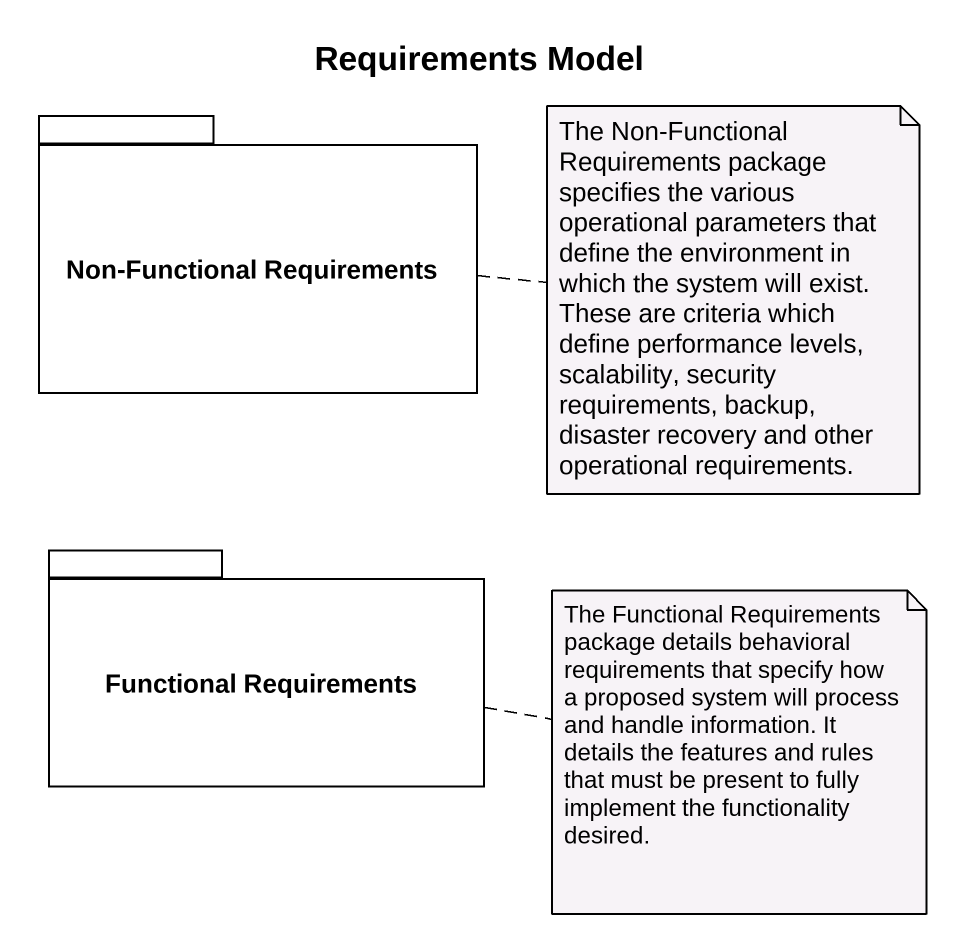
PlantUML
@startuml
title Requirements Model
package "Non-Functional Requirements" as Non_Functional_Requirements {
}
package "Functional Requirements" as Functional_Requirements {
}
note right of Non_Functional_Requirements : The Non-Functional Requirements package specifies the various operational parameters that define the environment in which the system will exist. These are criteria which define performance levels, scalability, security requirements, backup, disaster recovery and other operational requirements.
note right of Functional_Requirements : The Functional Requirements package details behavioral requirements that specify how a proposed system will process and handle information. It details the features and rules that must be present to fully implement the functionality desired.
@enduml
